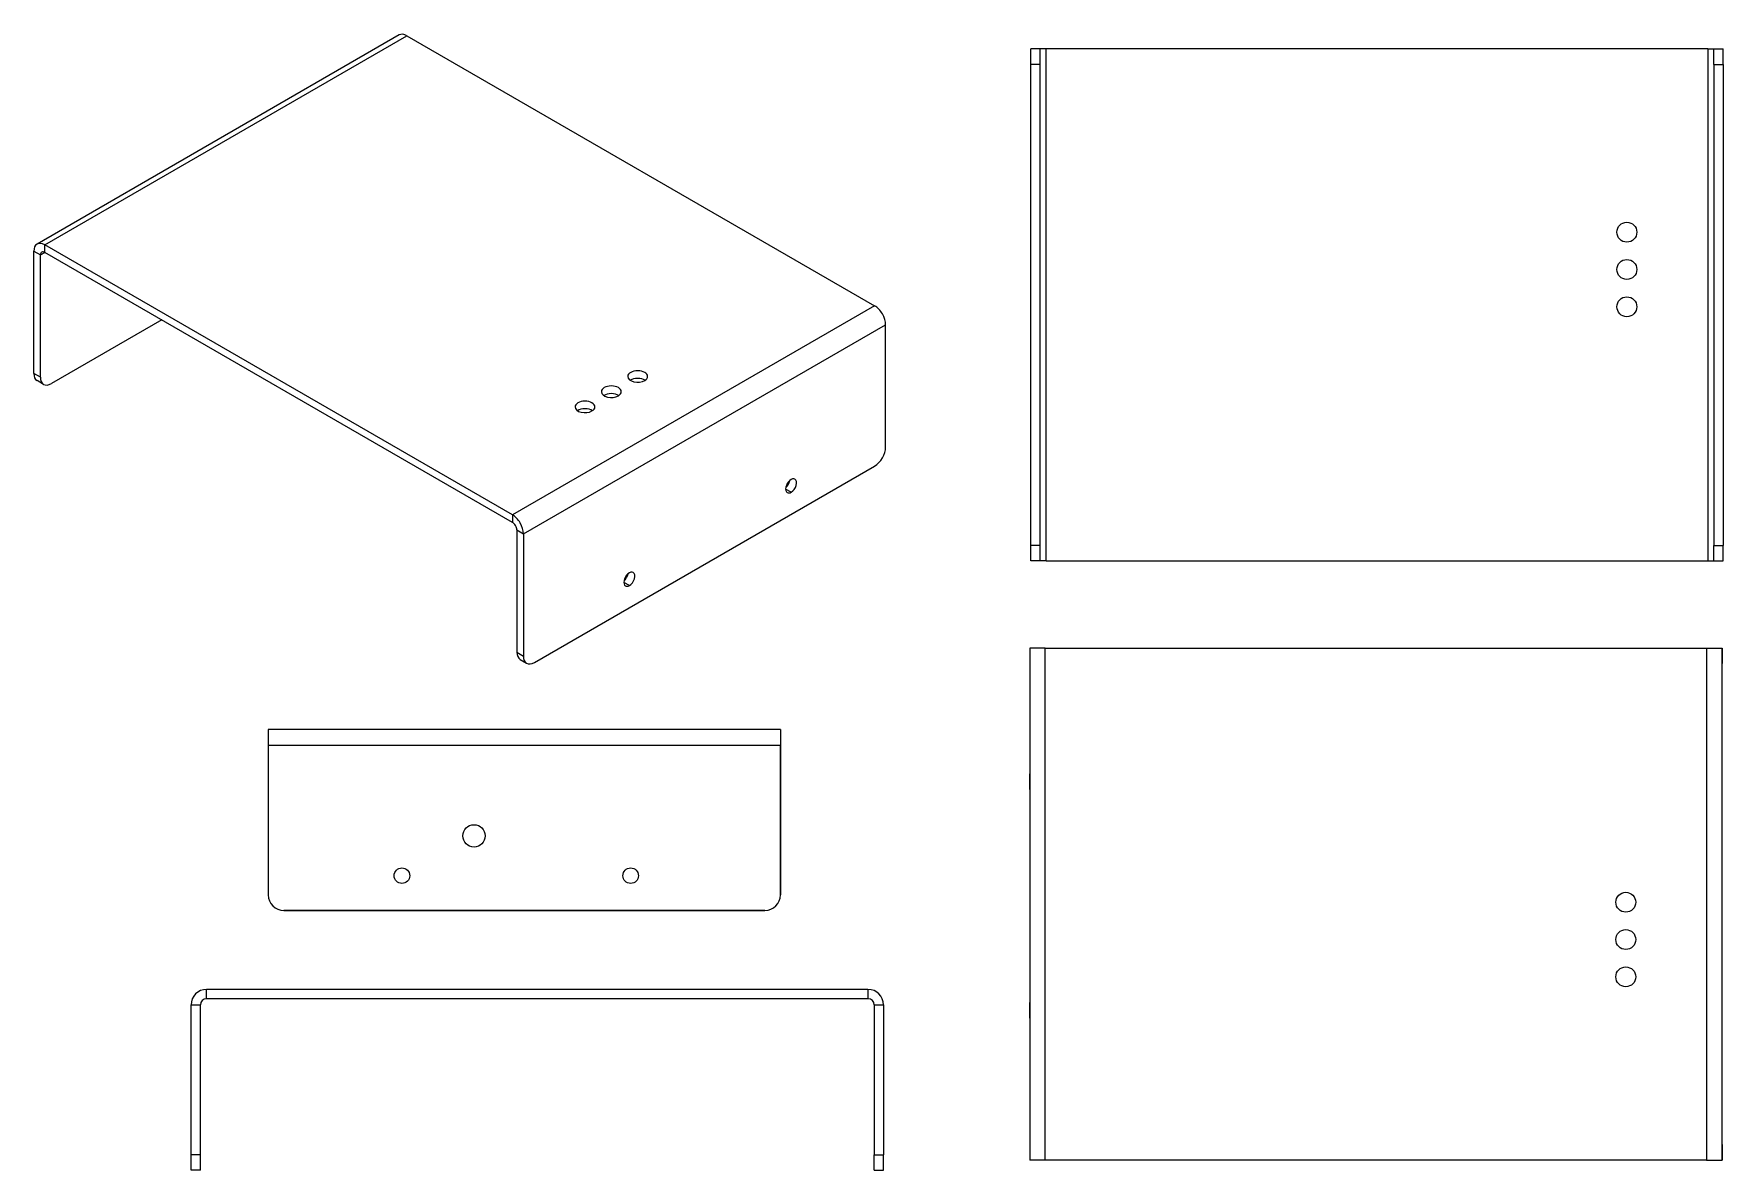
# Model space of a CAD drawing. Header units: millimetres. Extents: x 6 to 278, y 23 to 206.
import ezdxf

# ---------------------------------------------------------------- set-up
doc = ezdxf.new("R2010")
doc.units = ezdxf.units.MM
for name, color, linetype in [('View008', 7, 'CONTINUOUS'), ('View009', 7, 'CONTINUOUS'), ('View010', 7, 'CONTINUOUS'), ('View011', 7, 'CONTINUOUS'), ('View012', 7, 'CONTINUOUS')]:
    doc.layers.add(name, color=color, linetype=linetype)

msp = doc.modelspace()

# ---------------------------------------------------------------- linework, layer by layer
at = {"layer": 'View008'}
for p, q in [((65.2387, 205.311), (6.9731, 171.672)), ((8.2231, 171.548), (66.4887, 205.187)), ((66.4887, 205.187), (141.725, 161.75)), ((8.2231, 170.323), (8.2231, 171.548)), ((83.4593, 128.11), (8.2231, 171.548)), ((6.4553, 150.85), (6.4553, 170.527)), ((6.4553, 170.527), (7.516, 169.915)), ((7.516, 169.915), (8.2231, 170.323)), ((7.516, 150.237), (7.516, 169.915)), ((83.4593, 126.885), (8.2231, 170.323)), ((141.725, 161.75), (83.4593, 128.11)), ((27.0321, 159.464), (9.2838, 149.217)), ((85.227, 125.048), (143.493, 158.688)), ((143.493, 139.01), (143.493, 158.688)), ((7.516, 150.237), (6.4553, 150.85)), ((8.0338, 149.093), (6.9731, 149.705)), ((86.9948, 104.35), (141.725, 135.949)), ((128.29, 131.744), (127.406, 132.254)), ((83.4593, 128.11), (83.4593, 126.885)), ((84.1664, 125.661), (85.227, 125.048)), ((84.1664, 125.661), (84.1664, 105.983)), ((85.227, 125.048), (85.227, 105.371)), ((102.268, 116.72), (101.384, 117.23)), ((84.1664, 105.983), (85.227, 105.371)), ((84.6841, 104.839), (85.7448, 104.226))]:
    msp.add_line(p, q, dxfattribs=at)
for centre, major_axis, start_param, end_param in [((66.4887, 203.146), (-1.25, 2.1651), 5.49779, 0), ((8.2231, 169.507), (-1.25, 2.1651), 0, 0.785398), ((8.2231, 169.507), (-1.25, 2.1651), 5.49779, 0), ((8.2231, 169.507), (-0.5, 0.866), 0, 0.785398), ((8.2231, 169.507), (-0.5, 0.866), 5.49779, 0), ((141.725, 159.709), (1.25, -2.1651), -5.49779, -3.92699), ((8.2231, 151.87), (1.25, 2.1651), -3.92699, -3.14159), ((9.2838, 151.258), (1.25, 2.1651), -3.92699, -3.14159), ((103.612, 150.36), (1.6, 0), 0, 3.14159), ((103.612, 150.36), (1.6, 0), 3.14159, 5.49779), ((103.612, 149.135), (1.6, 0), 0.724702, 2.41689), ((103.612, 150.36), (1.6, 0), 5.49779, 0), ((9.2838, 151.258), (1.25, 2.1651), -3.14159, -2.35619), ((99.3692, 147.91), (1.6, 0), 0, 3.14159), ((99.3692, 147.91), (1.6, 0), 3.14159, 5.49779), ((99.3692, 146.685), (1.6, 0), 0.724702, 2.41689), ((99.3692, 147.91), (1.6, 0), 5.49779, 0), ((95.1265, 145.461), (1.6, 0), 0, 3.14159), ((95.1265, 145.461), (1.6, 0), 3.14159, 5.49779), ((95.1265, 144.236), (1.6, 0), 0.724702, 2.41689), ((95.1265, 145.461), (1.6, 0), 5.49779, 0), ((141.725, 137.99), (1.25, 2.1651), -2.35619, -0.785398), ((128.29, 132.764), (-0.625, -1.0825), 3.14159, 0), ((127.229, 133.377), (-0.625, -1.0825), 1.0132, 2.1284), ((128.29, 132.764), (-0.625, -1.0825), 0.785398, 3.14159), ((128.29, 132.764), (-0.625, -1.0825), 0, 0.785398), ((83.4593, 126.069), (1.25, -2.1651), -5.49779, -3.92699), ((83.4593, 126.069), (0.5, -0.866), -5.49779, -3.92699), ((102.268, 117.741), (-0.625, -1.0825), 3.14159, 0), ((101.208, 118.353), (-0.625, -1.0825), 1.0132, 2.1284), ((102.268, 117.741), (-0.625, -1.0825), 0.785398, 3.14159), ((102.268, 117.741), (-0.625, -1.0825), 0, 0.785398), ((85.9341, 107.004), (1.25, 2.1651), -3.92699, -3.14159), ((86.9948, 106.391), (1.25, 2.1651), -3.92699, -3.14159), ((86.9948, 106.391), (1.25, 2.1651), -3.14159, -2.35619)]:
    msp.add_ellipse(centre, major_axis=major_axis, ratio=0.57735, start_param=start_param, end_param=end_param, dxfattribs=at)
at = {"layer": 'View009'}
for p, q in [((166.673, 106.662), (166.673, 24.2624)), ((169.173, 24.2624), (169.173, 106.662)), ((169.173, 106.662), (275.573, 106.662)), ((275.573, 106.662), (275.573, 24.2624)), ((278.073, 24.2624), (278.073, 106.662)), ((275.573, 24.2624), (169.173, 24.2624))]:
    msp.add_line(p, q, dxfattribs=at)
for centre in [(262.573, 65.7624), (262.573, 59.7624), (262.573, 53.7624)]:
    msp.add_circle(centre, 1.6, dxfattribs=at)
for points, degree, knots in [([(166.673, 106.662), (166.673, 106.655), (166.673, 106.647), (166.673, 106.623), (166.673, 106.6), (166.673, 106.561), (166.673, 106.522), (166.673, 106.468), (166.673, 106.415), (166.673, 106.347), (166.673, 106.279), (166.673, 106.198), (166.673, 106.117), (166.673, 106.024), (166.673, 105.93), (166.673, 105.826), (166.673, 105.721), (166.673, 105.607), (166.673, 105.493), (166.673, 105.37), (166.673, 105.247), (166.673, 105.118), (166.673, 104.988), (166.673, 104.853), (166.673, 104.719), (166.673, 104.443), (166.673, 104.162)], 2, [3.14159, 3.14159, 3.14159, 3.25379, 3.25379, 3.36599, 3.36599, 3.47819, 3.47819, 3.59039, 3.59039, 3.70259, 3.70259, 3.81479, 3.81479, 3.92699, 3.92699, 4.03919, 4.03919, 4.15139, 4.15139, 4.26359, 4.26359, 4.37579, 4.37579, 4.48799, 4.48799, 4.71239, 4.71239, 4.71239]), ([(169.173, 106.662), (169.033, 106.662), (168.893, 106.662), (168.615, 106.662), (168.347, 106.662), (168.218, 106.662), (168.088, 106.662), (167.965, 106.662), (167.843, 106.662), (167.728, 106.662), (167.614, 106.662), (167.51, 106.662), (167.405, 106.662), (167.312, 106.662), (167.218, 106.662), (167.137, 106.662), (167.056, 106.662), (166.988, 106.662), (166.92, 106.662), (166.867, 106.662), (166.813, 106.662), (166.774, 106.662), (166.736, 106.662), (166.712, 106.662), (166.689, 106.662), (166.681, 106.662), (166.673, 106.662)], 2, [0, 0, 0, 0.1122, 0.1122, 0.336599, 0.336599, 0.448799, 0.448799, 0.560999, 0.560999, 0.673198, 0.673198, 0.785398, 0.785398, 0.897598, 0.897598, 1.0098, 1.0098, 1.122, 1.122, 1.2342, 1.2342, 1.3464, 1.3464, 1.4586, 1.4586, 1.5708, 1.5708, 1.5708]), ([(275.573, 106.662), (275.713, 106.662), (275.853, 106.662), (276.131, 106.662), (276.399, 106.662), (276.528, 106.662), (276.658, 106.662), (276.78, 106.662), (276.903, 106.662), (277.017, 106.662), (277.132, 106.662), (277.236, 106.662), (277.341, 106.662), (277.434, 106.662), (277.527, 106.662), (277.609, 106.662), (277.69, 106.662), (277.757, 106.662), (277.825, 106.662), (277.879, 106.662), (277.933, 106.662), (277.971, 106.662), (278.01, 106.662), (278.034, 106.662), (278.057, 106.662), (278.065, 106.662), (278.073, 106.662)], 2, [0, 0, 0, 0.1122, 0.1122, 0.336599, 0.336599, 0.448799, 0.448799, 0.560999, 0.560999, 0.673198, 0.673198, 0.785398, 0.785398, 0.897598, 0.897598, 1.0098, 1.0098, 1.122, 1.122, 1.2342, 1.2342, 1.3464, 1.3464, 1.4586, 1.4586, 1.5708, 1.5708, 1.5708]), ([(278.073, 106.662), (278.073, 106.655), (278.073, 106.647), (278.073, 106.623), (278.073, 106.6), (278.073, 106.561), (278.073, 106.522), (278.073, 106.468), (278.073, 106.415), (278.073, 106.347), (278.073, 106.279), (278.073, 106.198), (278.073, 106.117), (278.073, 106.024), (278.073, 105.93), (278.073, 105.826), (278.073, 105.721), (278.073, 105.607), (278.073, 105.493), (278.073, 105.37), (278.073, 105.247), (278.073, 105.118), (278.073, 104.988), (278.073, 104.853), (278.073, 104.719), (278.073, 104.443), (278.073, 104.162)], 2, [0, 0, 0, 0.1122, 0.1122, 0.224399, 0.224399, 0.336599, 0.336599, 0.448799, 0.448799, 0.560999, 0.560999, 0.673198, 0.673198, 0.785398, 0.785398, 0.897598, 0.897598, 1.0098, 1.0098, 1.122, 1.122, 1.2342, 1.2342, 1.3464, 1.3464, 1.5708, 1.5708, 1.5708]), ([(166.673, 85.1624), (166.673, 85.3742), (166.673, 85.5753), (166.673, 85.7067), (166.673, 85.8275), (166.673, 85.8846), (166.673, 85.9418), (166.673, 85.9941), (166.673, 86.0463), (166.673, 86.093), (166.673, 86.1397), (166.673, 86.1803), (166.673, 86.2208), (166.673, 86.2547), (166.673, 86.2886), (166.673, 86.3155), (166.673, 86.3423), (166.673, 86.3617), (166.673, 86.3811), (166.673, 86.3928), (166.673, 86.4046), (166.673, 86.4085), (166.673, 86.4124)], 2, [0, 0, 0, 0.336599, 0.336599, 0.560999, 0.560999, 0.673198, 0.673198, 0.785398, 0.785398, 0.897598, 0.897598, 1.0098, 1.0098, 1.122, 1.122, 1.2342, 1.2342, 1.3464, 1.3464, 1.4586, 1.4586, 1.5708, 1.5708, 1.5708]), ([(166.673, 83.9124), (166.673, 83.915), (166.673, 83.9177), (166.673, 83.9203), (166.673, 83.9281), (166.673, 83.9359), (166.673, 83.9438), (166.673, 83.9567), (166.673, 83.9696), (166.673, 83.9826), (166.673, 84.0005), (166.673, 84.0183), (166.673, 84.0362), (166.673, 84.0588), (166.673, 84.0814), (166.673, 84.104), (166.673, 84.1311), (166.673, 84.1581), (166.673, 84.1851), (166.673, 84.2163), (166.673, 84.2474), (166.673, 84.2785), (166.673, 84.3134), (166.673, 84.3482), (166.673, 84.3831), (166.673, 84.4212), (166.673, 84.4593), (166.673, 84.4974), (166.673, 84.5383), (166.673, 84.5792), (166.673, 84.6201), (166.673, 84.7897), (166.673, 84.9752), (166.673, 85.1624)], 3, [4.71239, 4.71239, 4.71239, 4.71239, 4.82459, 4.82459, 4.82459, 4.93679, 4.93679, 4.93679, 5.04899, 5.04899, 5.04899, 5.16119, 5.16119, 5.16119, 5.27339, 5.27339, 5.27339, 5.38559, 5.38559, 5.38559, 5.49779, 5.49779, 5.49779, 5.60999, 5.60999, 5.60999, 5.72219, 5.72219, 5.72219, 5.83439, 5.83439, 5.83439, 6.28319, 6.28319, 6.28319, 6.28319]), ([(166.673, 75.3624), (166.673, 75.3173), (166.673, 75.1842), (166.673, 74.9697), (166.673, 74.6847), (166.673, 74.3434), (166.673, 73.963), (166.673, 73.5624), (166.673, 73.1619), (166.673, 72.7814), (166.673, 72.4401), (166.673, 72.1551), (166.673, 71.9407), (166.673, 71.8076), (166.673, 71.7624)], 1, [0, 0, 0.224399, 0.448799, 0.673198, 0.897598, 1.122, 1.3464, 1.5708, 1.7952, 2.0196, 2.24399, 2.46839, 2.69279, 2.91719, 3.14159, 3.14159]), ([(166.673, 48.3624), (166.673, 48.5742), (166.673, 48.7753), (166.673, 48.9067), (166.673, 49.0275), (166.673, 49.0846), (166.673, 49.1418), (166.673, 49.1941), (166.673, 49.2463), (166.673, 49.293), (166.673, 49.3397), (166.673, 49.3803), (166.673, 49.4208), (166.673, 49.4547), (166.673, 49.4886), (166.673, 49.5155), (166.673, 49.5423), (166.673, 49.5617), (166.673, 49.5811), (166.673, 49.5928), (166.673, 49.6046), (166.673, 49.6085), (166.673, 49.6124)], 2, [0, 0, 0, 0.336599, 0.336599, 0.560999, 0.560999, 0.673198, 0.673198, 0.785398, 0.785398, 0.897598, 0.897598, 1.0098, 1.0098, 1.122, 1.122, 1.2342, 1.2342, 1.3464, 1.3464, 1.4586, 1.4586, 1.5708, 1.5708, 1.5708]), ([(166.673, 47.1124), (166.673, 47.115), (166.673, 47.1177), (166.673, 47.1203), (166.673, 47.1281), (166.673, 47.1359), (166.673, 47.1438), (166.673, 47.1567), (166.673, 47.1696), (166.673, 47.1826), (166.673, 47.2005), (166.673, 47.2183), (166.673, 47.2362), (166.673, 47.2588), (166.673, 47.2814), (166.673, 47.304), (166.673, 47.3311), (166.673, 47.3581), (166.673, 47.3851), (166.673, 47.4163), (166.673, 47.4474), (166.673, 47.4785), (166.673, 47.5134), (166.673, 47.5482), (166.673, 47.5831), (166.673, 47.6212), (166.673, 47.6593), (166.673, 47.6974), (166.673, 47.7383), (166.673, 47.7792), (166.673, 47.8201), (166.673, 47.9897), (166.673, 48.1752), (166.673, 48.3624)], 3, [4.71239, 4.71239, 4.71239, 4.71239, 4.82459, 4.82459, 4.82459, 4.93679, 4.93679, 4.93679, 5.04899, 5.04899, 5.04899, 5.16119, 5.16119, 5.16119, 5.27339, 5.27339, 5.27339, 5.38559, 5.38559, 5.38559, 5.49779, 5.49779, 5.49779, 5.60999, 5.60999, 5.60999, 5.72219, 5.72219, 5.72219, 5.83439, 5.83439, 5.83439, 6.28319, 6.28319, 6.28319, 6.28319]), ([(166.673, 26.7624), (166.673, 26.6225), (166.673, 26.4825), (166.673, 26.2042), (166.673, 25.9367), (166.673, 25.8072), (166.673, 25.6777), (166.673, 25.555), (166.673, 25.4323), (166.673, 25.318), (166.673, 25.2037), (166.673, 25.0992), (166.673, 24.9947), (166.673, 24.9013), (166.673, 24.8078), (166.673, 24.7267), (166.673, 24.6456), (166.673, 24.5778), (166.673, 24.51), (166.673, 24.4564), (166.673, 24.4027), (166.673, 24.3639), (166.673, 24.3251), (166.673, 24.3016), (166.673, 24.2781), (166.673, 24.2703), (166.673, 24.2624)], 2, [4.71239, 4.71239, 4.71239, 4.82459, 4.82459, 5.04899, 5.04899, 5.16119, 5.16119, 5.27339, 5.27339, 5.38559, 5.38559, 5.49779, 5.49779, 5.60999, 5.60999, 5.72219, 5.72219, 5.83439, 5.83439, 5.94659, 5.94659, 6.05879, 6.05879, 6.17099, 6.17099, 6.28319, 6.28319, 6.28319]), ([(278.073, 26.7624), (278.073, 26.6225), (278.073, 26.4825), (278.073, 26.2042), (278.073, 25.9367), (278.073, 25.8072), (278.073, 25.6777), (278.073, 25.555), (278.073, 25.4323), (278.073, 25.318), (278.073, 25.2037), (278.073, 25.0992), (278.073, 24.9947), (278.073, 24.9013), (278.073, 24.8078), (278.073, 24.7267), (278.073, 24.6456), (278.073, 24.5778), (278.073, 24.51), (278.073, 24.4564), (278.073, 24.4027), (278.073, 24.3639), (278.073, 24.3251), (278.073, 24.3016), (278.073, 24.2781), (278.073, 24.2703), (278.073, 24.2624)], 2, [1.5708, 1.5708, 1.5708, 1.683, 1.683, 1.9074, 1.9074, 2.0196, 2.0196, 2.1318, 2.1318, 2.24399, 2.24399, 2.35619, 2.35619, 2.46839, 2.46839, 2.58059, 2.58059, 2.69279, 2.69279, 2.80499, 2.80499, 2.91719, 2.91719, 3.02939, 3.02939, 3.14159, 3.14159, 3.14159]), ([(169.173, 24.2624), (169.033, 24.2624), (168.893, 24.2624), (168.615, 24.2624), (168.347, 24.2624), (168.218, 24.2624), (168.088, 24.2624), (167.965, 24.2624), (167.843, 24.2624), (167.728, 24.2624), (167.614, 24.2624), (167.51, 24.2624), (167.405, 24.2624), (167.312, 24.2624), (167.218, 24.2624), (167.137, 24.2624), (167.056, 24.2624), (166.988, 24.2624), (166.92, 24.2624), (166.867, 24.2624), (166.813, 24.2624), (166.774, 24.2624), (166.736, 24.2624), (166.712, 24.2624), (166.689, 24.2624), (166.681, 24.2624), (166.673, 24.2624)], 2, [0, 0, 0, 0.1122, 0.1122, 0.336599, 0.336599, 0.448799, 0.448799, 0.560999, 0.560999, 0.673198, 0.673198, 0.785398, 0.785398, 0.897598, 0.897598, 1.0098, 1.0098, 1.122, 1.122, 1.2342, 1.2342, 1.3464, 1.3464, 1.4586, 1.4586, 1.5708, 1.5708, 1.5708]), ([(275.573, 24.2624), (275.713, 24.2624), (275.853, 24.2624), (276.131, 24.2624), (276.399, 24.2624), (276.528, 24.2624), (276.658, 24.2624), (276.78, 24.2624), (276.903, 24.2624), (277.017, 24.2624), (277.132, 24.2624), (277.236, 24.2624), (277.341, 24.2624), (277.434, 24.2624), (277.527, 24.2624), (277.609, 24.2624), (277.69, 24.2624), (277.757, 24.2624), (277.825, 24.2624), (277.879, 24.2624), (277.933, 24.2624), (277.971, 24.2624), (278.01, 24.2624), (278.034, 24.2624), (278.057, 24.2624), (278.065, 24.2624), (278.073, 24.2624)], 2, [0, 0, 0, 0.1122, 0.1122, 0.336599, 0.336599, 0.448799, 0.448799, 0.560999, 0.560999, 0.673198, 0.673198, 0.785398, 0.785398, 0.897598, 0.897598, 1.0098, 1.0098, 1.122, 1.122, 1.2342, 1.2342, 1.3464, 1.3464, 1.4586, 1.4586, 1.5708, 1.5708, 1.5708])]:
    msp.add_open_spline(points, degree=degree, knots=knots, dxfattribs=at)
at = {"layer": 'View010'}
for p, q in [((34.2595, 50.2465), (34.2595, 51.7465)), ((140.66, 51.7465), (34.2595, 51.7465)), ((140.66, 51.7465), (140.66, 50.2465)), ((31.7595, 25.1465), (31.7595, 49.2465)), ((31.7595, 49.2465), (33.2595, 49.2465)), ((33.2595, 25.1465), (33.2595, 49.2465)), ((140.66, 50.2465), (34.2595, 50.2465)), ((141.66, 49.2465), (143.16, 49.2465)), ((141.66, 49.2465), (141.66, 25.1465)), ((143.16, 49.2465), (143.16, 25.1465)), ((33.2595, 25.1465), (31.7595, 25.1465)), ((141.66, 25.1465), (143.16, 25.1465)), ((33.2595, 22.6465), (31.7595, 22.6465)), ((141.66, 22.6465), (143.16, 22.6465))]:
    msp.add_line(p, q, dxfattribs=at)
for centre, radius, start, end in [((34.2595, 49.2465), 2.5, 90, -180), ((140.66, 49.2465), 2.5, 0, 90), ((34.2595, 49.2465), 1, 90, 180), ((140.66, 49.2465), 1, 0, 90)]:
    msp.add_arc(centre, radius, start, end, dxfattribs=at)
for points, knots in [([(31.7595, 22.6465), (31.7595, 22.6544), (31.7595, 22.6623), (31.7595, 22.6857), (31.7595, 22.7092), (31.7595, 22.748), (31.7595, 22.7868), (31.7595, 22.8405), (31.7595, 22.8941), (31.7595, 22.9619), (31.7595, 23.0297), (31.7595, 23.1108), (31.7595, 23.192), (31.7595, 23.2854), (31.7595, 23.3788), (31.7595, 23.4833), (31.7595, 23.5878), (31.7595, 23.7021), (31.7595, 23.8165), (31.7595, 23.9391), (31.7595, 24.0618), (31.7595, 24.1913), (31.7595, 24.3208), (31.7595, 24.4555), (31.7595, 24.5902), (31.7595, 24.8656), (31.7595, 25.1465)], [4.71239, 4.71239, 4.71239, 4.82459, 4.82459, 4.93679, 4.93679, 5.04899, 5.04899, 5.16119, 5.16119, 5.27339, 5.27339, 5.38559, 5.38559, 5.49779, 5.49779, 5.60999, 5.60999, 5.72219, 5.72219, 5.83439, 5.83439, 5.94659, 5.94659, 6.05879, 6.05879, 6.28319, 6.28319, 6.28319]), ([(33.2595, 22.6465), (33.2595, 22.6544), (33.2595, 22.6623), (33.2595, 22.6857), (33.2595, 22.7092), (33.2595, 22.748), (33.2595, 22.7868), (33.2595, 22.8405), (33.2595, 22.8941), (33.2595, 22.9619), (33.2595, 23.0297), (33.2595, 23.1108), (33.2595, 23.192), (33.2595, 23.2854), (33.2595, 23.3788), (33.2595, 23.4833), (33.2595, 23.5878), (33.2595, 23.7021), (33.2595, 23.8165), (33.2595, 23.9391), (33.2595, 24.0618), (33.2595, 24.1913), (33.2595, 24.3208), (33.2595, 24.4555), (33.2595, 24.5902), (33.2595, 24.8656), (33.2595, 25.1465)], [4.71239, 4.71239, 4.71239, 4.82459, 4.82459, 4.93679, 4.93679, 5.04899, 5.04899, 5.16119, 5.16119, 5.27339, 5.27339, 5.38559, 5.38559, 5.49779, 5.49779, 5.60999, 5.60999, 5.72219, 5.72219, 5.83439, 5.83439, 5.94659, 5.94659, 6.05879, 6.05879, 6.28319, 6.28319, 6.28319]), ([(141.66, 22.6465), (141.66, 22.6544), (141.66, 22.6623), (141.66, 22.6857), (141.66, 22.7092), (141.66, 22.748), (141.66, 22.7868), (141.66, 22.8405), (141.66, 22.8941), (141.66, 22.9619), (141.66, 23.0297), (141.66, 23.1108), (141.66, 23.192), (141.66, 23.2854), (141.66, 23.3788), (141.66, 23.4833), (141.66, 23.5878), (141.66, 23.7021), (141.66, 23.8165), (141.66, 23.9391), (141.66, 24.0618), (141.66, 24.1913), (141.66, 24.3208), (141.66, 24.4555), (141.66, 24.5902), (141.66, 24.8656), (141.66, 25.1465)], [1.5708, 1.5708, 1.5708, 1.683, 1.683, 1.7952, 1.7952, 1.9074, 1.9074, 2.0196, 2.0196, 2.1318, 2.1318, 2.24399, 2.24399, 2.35619, 2.35619, 2.46839, 2.46839, 2.58059, 2.58059, 2.69279, 2.69279, 2.80499, 2.80499, 2.91719, 2.91719, 3.14159, 3.14159, 3.14159]), ([(143.16, 22.6465), (143.16, 22.6544), (143.16, 22.6623), (143.16, 22.6857), (143.16, 22.7092), (143.16, 22.748), (143.16, 22.7868), (143.16, 22.8405), (143.16, 22.8941), (143.16, 22.9619), (143.16, 23.0297), (143.16, 23.1108), (143.16, 23.192), (143.16, 23.2854), (143.16, 23.3788), (143.16, 23.4833), (143.16, 23.5878), (143.16, 23.7021), (143.16, 23.8165), (143.16, 23.9391), (143.16, 24.0618), (143.16, 24.1913), (143.16, 24.3208), (143.16, 24.4555), (143.16, 24.5902), (143.16, 24.8656), (143.16, 25.1465)], [1.5708, 1.5708, 1.5708, 1.683, 1.683, 1.7952, 1.7952, 1.9074, 1.9074, 2.0196, 2.0196, 2.1318, 2.1318, 2.24399, 2.24399, 2.35619, 2.35619, 2.46839, 2.46839, 2.58059, 2.58059, 2.69279, 2.69279, 2.80499, 2.80499, 2.91719, 2.91719, 3.14159, 3.14159, 3.14159])]:
    msp.add_open_spline(points, degree=2, knots=knots, dxfattribs=at)
at = {"layer": 'View011'}
for p, q in [((126.579, 93.5384), (44.1786, 93.5384)), ((44.1786, 91.0384), (44.1786, 66.9384)), ((44.1786, 91.0384), (126.579, 91.0384)), ((126.579, 66.9384), (126.579, 91.0384)), ((126.579, 91.0384), (126.579, 66.9384)), ((46.6786, 64.4384), (124.079, 64.4384)), ((124.079, 64.4384), (46.6786, 64.4384))]:
    msp.add_line(p, q, dxfattribs=at)
for centre, radius in [((77.2786, 76.4384), 1.8), ((65.6786, 70.0384), 1.25), ((102.479, 70.0384), 1.25)]:
    msp.add_circle(centre, radius, dxfattribs=at)
for centre, start, end in [((46.6786, 66.9384), 180, -90), ((124.079, 66.9384), -90, 0)]:
    msp.add_arc(centre, 2.5, start, end, dxfattribs=at)
for points in [[(44.1786, 93.5384), (44.1786, 93.5306), (44.1786, 93.5227), (44.1786, 93.4992), (44.1786, 93.4758), (44.1786, 93.437), (44.1786, 93.3981), (44.1786, 93.3445), (44.1786, 93.2909), (44.1786, 93.2231), (44.1786, 93.1552), (44.1786, 93.0741), (44.1786, 92.993), (44.1786, 92.8996), (44.1786, 92.8062), (44.1786, 92.7017), (44.1786, 92.5972), (44.1786, 92.4828), (44.1786, 92.3685), (44.1786, 92.2458), (44.1786, 92.1231), (44.1786, 91.9936), (44.1786, 91.8641), (44.1786, 91.7294), (44.1786, 91.5947), (44.1786, 91.3193), (44.1786, 91.0384)], [(126.579, 93.5384), (126.579, 93.5306), (126.579, 93.5227), (126.579, 93.4992), (126.579, 93.4758), (126.579, 93.437), (126.579, 93.3981), (126.579, 93.3445), (126.579, 93.2909), (126.579, 93.2231), (126.579, 93.1552), (126.579, 93.0741), (126.579, 92.993), (126.579, 92.8996), (126.579, 92.8062), (126.579, 92.7017), (126.579, 92.5972), (126.579, 92.4828), (126.579, 92.3685), (126.579, 92.2458), (126.579, 92.1231), (126.579, 91.9936), (126.579, 91.8641), (126.579, 91.7294), (126.579, 91.5947), (126.579, 91.3193), (126.579, 91.0384)]]:
    msp.add_open_spline(points, degree=2, knots=[0, 0, 0, 0.1122, 0.1122, 0.224399, 0.224399, 0.336599, 0.336599, 0.448799, 0.448799, 0.560999, 0.560999, 0.673198, 0.673198, 0.785398, 0.785398, 0.897598, 0.897598, 1.0098, 1.0098, 1.122, 1.122, 1.2342, 1.2342, 1.3464, 1.3464, 1.5708, 1.5708, 1.5708], dxfattribs=at)
at = {"layer": 'View012'}
for p, q in [((168.346, 203.079), (166.846, 203.079)), ((169.346, 120.679), (169.346, 203.079)), ((275.746, 203.079), (169.346, 203.079)), ((275.746, 203.079), (275.746, 120.679)), ((276.746, 203.079), (278.246, 203.079)), ((166.846, 123.179), (166.846, 200.579)), ((168.346, 200.579), (166.846, 200.579)), ((168.346, 123.179), (168.346, 200.579)), ((276.746, 200.579), (276.746, 123.179)), ((276.746, 200.579), (278.246, 200.579)), ((278.246, 200.579), (278.246, 123.179)), ((168.346, 123.179), (166.846, 123.179)), ((276.746, 123.179), (278.246, 123.179)), ((168.346, 120.679), (166.846, 120.679)), ((169.346, 120.679), (275.746, 120.679)), ((276.746, 120.679), (278.246, 120.679))]:
    msp.add_line(p, q, dxfattribs=at)
for centre in [(262.746, 173.579), (262.746, 167.579), (262.746, 161.579)]:
    msp.add_circle(centre, 1.6, dxfattribs=at)
for points, degree, knots in [([(166.846, 200.579), (166.846, 200.719), (166.846, 200.859), (166.846, 201.137), (166.846, 201.404), (166.846, 201.534), (166.846, 201.663), (166.846, 201.786), (166.846, 201.909), (166.846, 202.023), (166.846, 202.137), (166.846, 202.242), (166.846, 202.346), (166.846, 202.44), (166.846, 202.533), (166.846, 202.614), (166.846, 202.695), (166.846, 202.763), (166.846, 202.831), (166.846, 202.885), (166.846, 202.938), (166.846, 202.977), (166.846, 203.016), (166.846, 203.039), (166.846, 203.063), (166.846, 203.071), (166.846, 203.079)], 2, [4.71239, 4.71239, 4.71239, 4.82459, 4.82459, 5.04899, 5.04899, 5.16119, 5.16119, 5.27339, 5.27339, 5.38559, 5.38559, 5.49779, 5.49779, 5.60999, 5.60999, 5.72219, 5.72219, 5.83439, 5.83439, 5.94659, 5.94659, 6.05879, 6.05879, 6.17099, 6.17099, 6.28319, 6.28319, 6.28319]), ([(168.346, 200.579), (168.346, 200.719), (168.346, 200.859), (168.346, 201.137), (168.346, 201.404), (168.346, 201.534), (168.346, 201.663), (168.346, 201.786), (168.346, 201.909), (168.346, 202.023), (168.346, 202.137), (168.346, 202.242), (168.346, 202.346), (168.346, 202.44), (168.346, 202.533), (168.346, 202.614), (168.346, 202.695), (168.346, 202.763), (168.346, 202.831), (168.346, 202.885), (168.346, 202.938), (168.346, 202.977), (168.346, 203.016), (168.346, 203.039), (168.346, 203.063), (168.346, 203.071), (168.346, 203.079)], 2, [4.71239, 4.71239, 4.71239, 4.82459, 4.82459, 5.04899, 5.04899, 5.16119, 5.16119, 5.27339, 5.27339, 5.38559, 5.38559, 5.49779, 5.49779, 5.60999, 5.60999, 5.72219, 5.72219, 5.83439, 5.83439, 5.94659, 5.94659, 6.05879, 6.05879, 6.17099, 6.17099, 6.28319, 6.28319, 6.28319]), ([(169.346, 203.079), (169.177, 203.079), (169.016, 203.079), (168.911, 203.079), (168.814, 203.079), (168.721, 203.079), (168.639, 203.079), (168.602, 203.079), (168.564, 203.079), (168.532, 203.079), (168.5, 203.079), (168.472, 203.079), (168.445, 203.079), (168.424, 203.079), (168.402, 203.079), (168.387, 203.079), (168.371, 203.079), (168.362, 203.079), (168.353, 203.079), (168.349, 203.079), (168.346, 203.079)], 2, [0, 0, 0, 0.336599, 0.336599, 0.560999, 0.560999, 0.785398, 0.785398, 0.897598, 0.897598, 1.0098, 1.0098, 1.122, 1.122, 1.2342, 1.2342, 1.3464, 1.3464, 1.4586, 1.4586, 1.5708, 1.5708, 1.5708]), ([(275.746, 203.079), (275.916, 203.079), (276.077, 203.079), (276.182, 203.079), (276.278, 203.079), (276.372, 203.079), (276.453, 203.079), (276.491, 203.079), (276.528, 203.079), (276.561, 203.079), (276.593, 203.079), (276.62, 203.079), (276.647, 203.079), (276.669, 203.079), (276.69, 203.079), (276.706, 203.079), (276.721, 203.079), (276.731, 203.079), (276.74, 203.079), (276.743, 203.079), (276.746, 203.079)], 2, [0, 0, 0, 0.336599, 0.336599, 0.560999, 0.560999, 0.785398, 0.785398, 0.897598, 0.897598, 1.0098, 1.0098, 1.122, 1.122, 1.2342, 1.2342, 1.3464, 1.3464, 1.4586, 1.4586, 1.5708, 1.5708, 1.5708]), ([(276.746, 200.579), (276.746, 200.719), (276.746, 200.859), (276.746, 201.137), (276.746, 201.404), (276.746, 201.534), (276.746, 201.663), (276.746, 201.786), (276.746, 201.909), (276.746, 202.023), (276.746, 202.137), (276.746, 202.242), (276.746, 202.346), (276.746, 202.44), (276.746, 202.533), (276.746, 202.614), (276.746, 202.695), (276.746, 202.763), (276.746, 202.831), (276.746, 202.885), (276.746, 202.938), (276.746, 202.977), (276.746, 203.016), (276.746, 203.039), (276.746, 203.063), (276.746, 203.071), (276.746, 203.079)], 2, [1.5708, 1.5708, 1.5708, 1.683, 1.683, 1.9074, 1.9074, 2.0196, 2.0196, 2.1318, 2.1318, 2.24399, 2.24399, 2.35619, 2.35619, 2.46839, 2.46839, 2.58059, 2.58059, 2.69279, 2.69279, 2.80499, 2.80499, 2.91719, 2.91719, 3.02939, 3.02939, 3.14159, 3.14159, 3.14159]), ([(278.246, 200.579), (278.246, 200.719), (278.246, 200.859), (278.246, 201.137), (278.246, 201.404), (278.246, 201.534), (278.246, 201.663), (278.246, 201.786), (278.246, 201.909), (278.246, 202.023), (278.246, 202.137), (278.246, 202.242), (278.246, 202.346), (278.246, 202.44), (278.246, 202.533), (278.246, 202.614), (278.246, 202.695), (278.246, 202.763), (278.246, 202.831), (278.246, 202.885), (278.246, 202.938), (278.246, 202.977), (278.246, 203.016), (278.246, 203.039), (278.246, 203.063), (278.246, 203.071), (278.246, 203.079)], 2, [1.5708, 1.5708, 1.5708, 1.683, 1.683, 1.9074, 1.9074, 2.0196, 2.0196, 2.1318, 2.1318, 2.24399, 2.24399, 2.35619, 2.35619, 2.46839, 2.46839, 2.58059, 2.58059, 2.69279, 2.69279, 2.80499, 2.80499, 2.91719, 2.91719, 3.02939, 3.02939, 3.14159, 3.14159, 3.14159]), ([(166.846, 120.679), (166.846, 120.686), (166.846, 120.694), (166.846, 120.718), (166.846, 120.741), (166.846, 120.78), (166.846, 120.819), (166.846, 120.873), (166.846, 120.926), (166.846, 120.994), (166.846, 121.062), (166.846, 121.143), (166.846, 121.224), (166.846, 121.317), (166.846, 121.411), (166.846, 121.515), (166.846, 121.62), (166.846, 121.734), (166.846, 121.849), (166.846, 121.971), (166.846, 122.094), (166.846, 122.223), (166.846, 122.353), (166.846, 122.488), (166.846, 122.622), (166.846, 122.898), (166.846, 123.179)], 2, [3.14159, 3.14159, 3.14159, 3.25379, 3.25379, 3.36599, 3.36599, 3.47819, 3.47819, 3.59039, 3.59039, 3.70259, 3.70259, 3.81479, 3.81479, 3.92699, 3.92699, 4.03919, 4.03919, 4.15139, 4.15139, 4.26359, 4.26359, 4.37579, 4.37579, 4.48799, 4.48799, 4.71239, 4.71239, 4.71239]), ([(168.346, 120.679), (168.346, 120.686), (168.346, 120.694), (168.346, 120.718), (168.346, 120.741), (168.346, 120.78), (168.346, 120.819), (168.346, 120.873), (168.346, 120.926), (168.346, 120.994), (168.346, 121.062), (168.346, 121.143), (168.346, 121.224), (168.346, 121.317), (168.346, 121.411), (168.346, 121.515), (168.346, 121.62), (168.346, 121.734), (168.346, 121.849), (168.346, 121.971), (168.346, 122.094), (168.346, 122.223), (168.346, 122.353), (168.346, 122.488), (168.346, 122.622), (168.346, 122.898), (168.346, 123.179)], 2, [3.14159, 3.14159, 3.14159, 3.25379, 3.25379, 3.36599, 3.36599, 3.47819, 3.47819, 3.59039, 3.59039, 3.70259, 3.70259, 3.81479, 3.81479, 3.92699, 3.92699, 4.03919, 4.03919, 4.15139, 4.15139, 4.26359, 4.26359, 4.37579, 4.37579, 4.48799, 4.48799, 4.71239, 4.71239, 4.71239]), ([(276.746, 120.679), (276.746, 120.686), (276.746, 120.694), (276.746, 120.718), (276.746, 120.741), (276.746, 120.78), (276.746, 120.819), (276.746, 120.873), (276.746, 120.926), (276.746, 120.994), (276.746, 121.062), (276.746, 121.143), (276.746, 121.224), (276.746, 121.317), (276.746, 121.411), (276.746, 121.515), (276.746, 121.62), (276.746, 121.734), (276.746, 121.849), (276.746, 121.971), (276.746, 122.094), (276.746, 122.223), (276.746, 122.353), (276.746, 122.488), (276.746, 122.622), (276.746, 122.898), (276.746, 123.179)], 2, [0, 0, 0, 0.1122, 0.1122, 0.224399, 0.224399, 0.336599, 0.336599, 0.448799, 0.448799, 0.560999, 0.560999, 0.673198, 0.673198, 0.785398, 0.785398, 0.897598, 0.897598, 1.0098, 1.0098, 1.122, 1.122, 1.2342, 1.2342, 1.3464, 1.3464, 1.5708, 1.5708, 1.5708]), ([(278.246, 120.679), (278.246, 120.686), (278.246, 120.694), (278.246, 120.718), (278.246, 120.741), (278.246, 120.78), (278.246, 120.819), (278.246, 120.873), (278.246, 120.926), (278.246, 120.994), (278.246, 121.062), (278.246, 121.143), (278.246, 121.224), (278.246, 121.317), (278.246, 121.411), (278.246, 121.515), (278.246, 121.62), (278.246, 121.734), (278.246, 121.849), (278.246, 121.971), (278.246, 122.094), (278.246, 122.223), (278.246, 122.353), (278.246, 122.488), (278.246, 122.622), (278.246, 122.898), (278.246, 123.179)], 2, [0, 0, 0, 0.1122, 0.1122, 0.224399, 0.224399, 0.336599, 0.336599, 0.448799, 0.448799, 0.560999, 0.560999, 0.673198, 0.673198, 0.785398, 0.785398, 0.897598, 0.897598, 1.0098, 1.0098, 1.122, 1.122, 1.2342, 1.2342, 1.3464, 1.3464, 1.5708, 1.5708, 1.5708]), ([(168.346, 120.679), (168.16, 120.679), (167.982, 120.679), (167.814, 120.679), (167.655, 120.679), (167.509, 120.679), (167.375, 120.679), (167.255, 120.679), (167.149, 120.679), (167.057, 120.679), (166.982, 120.679), (166.923, 120.679), (166.88, 120.679), (166.855, 120.679), (166.846, 120.679)], 1, [0.411517, 0.411517, 0.494323, 0.577128, 0.659934, 0.74274, 0.825545, 0.908351, 0.991157, 1.07396, 1.15677, 1.23957, 1.32238, 1.40518, 1.48799, 1.5708, 1.5708]), ([(169.346, 120.679), (169.177, 120.679), (169.016, 120.679), (168.911, 120.679), (168.814, 120.679), (168.721, 120.679), (168.639, 120.679), (168.602, 120.679), (168.564, 120.679), (168.532, 120.679), (168.5, 120.679), (168.472, 120.679), (168.445, 120.679), (168.424, 120.679), (168.402, 120.679), (168.387, 120.679), (168.371, 120.679), (168.362, 120.679), (168.353, 120.679), (168.349, 120.679), (168.346, 120.679)], 2, [0, 0, 0, 0.336599, 0.336599, 0.560999, 0.560999, 0.785398, 0.785398, 0.897598, 0.897598, 1.0098, 1.0098, 1.122, 1.122, 1.2342, 1.2342, 1.3464, 1.3464, 1.4586, 1.4586, 1.5708, 1.5708, 1.5708]), ([(275.746, 120.679), (275.916, 120.679), (276.077, 120.679), (276.182, 120.679), (276.278, 120.679), (276.372, 120.679), (276.453, 120.679), (276.491, 120.679), (276.528, 120.679), (276.561, 120.679), (276.593, 120.679), (276.62, 120.679), (276.647, 120.679), (276.669, 120.679), (276.69, 120.679), (276.706, 120.679), (276.721, 120.679), (276.731, 120.679), (276.74, 120.679), (276.743, 120.679), (276.746, 120.679)], 2, [0, 0, 0, 0.336599, 0.336599, 0.560999, 0.560999, 0.785398, 0.785398, 0.897598, 0.897598, 1.0098, 1.0098, 1.122, 1.122, 1.2342, 1.2342, 1.3464, 1.3464, 1.4586, 1.4586, 1.5708, 1.5708, 1.5708])]:
    msp.add_open_spline(points, degree=degree, knots=knots, dxfattribs=at)

doc.saveas('drawing.dxf')
